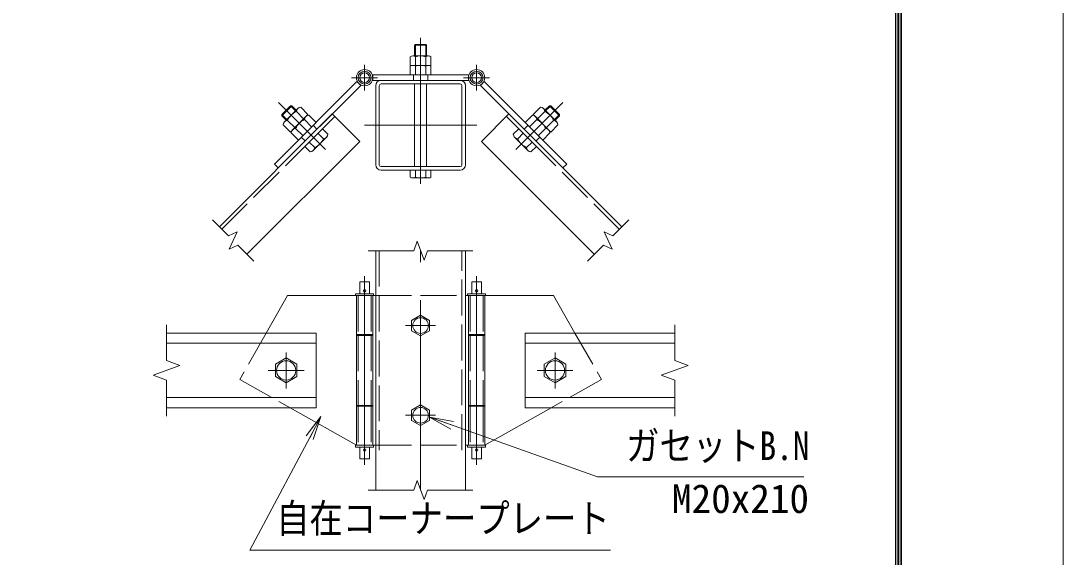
# Model space of a CAD drawing. Units: millimetres at full size; details may follow other scales. Extents: x -16800 to 16800, y -11880 to 11880.
# Drawn here: x 9831 to 16800, y -2668 to 917 of the extents above; entities that cross this region are included whole.
import ezdxf
from ezdxf.enums import TextEntityAlignment as Align

# ---------------------------------------------------------------- set-up
doc = ezdxf.new("R2010")
doc.units = ezdxf.units.MM
doc.header["$LTSCALE"] = 40
doc.linetypes.add('DASHED', pattern=[7.5, 6, -1.5])
doc.linetypes.add('USER1', pattern=[50.8, 31.75, -6.35, 6.35, -6.35])
for name, color, linetype, lineweight in [('0-0_D-STR1', 1, 'Continuous', 18), ('0-1_D-BMK', 2, 'USER1', 13), ('0-2_D-STR3', 3, 'Continuous', 13), ('0-6_D-STR-DIM', 7, 'Continuous', 13), ('0-7_0', 7, 'Continuous', 18), ('0-9_D-STR-TXT', 7, 'Continuous', 13), ('0-C_D-TTL', 7, 'Continuous', 18)]:
    doc.layers.add(name, color=color, linetype=linetype, lineweight=lineweight)
doc.styles.add('ＭＳ ゴシック', font='')
doc.styles.get('ＭＳ ゴシック').set_extended_font_data('MS Gothic')

# ---------------------------------------------------------------- blocks, each defined once
blk = doc.blocks.new('_Open')
at = {"layer": '0-7_0'}
blk.add_line((-40, 6.67), (0, 0), dxfattribs=at)
blk.add_lwpolyline([(-40, -6.67), (0, 0), (-40, 0)], dxfattribs=at)

msp = doc.modelspace()

# ---------------------------------------------------------------- linework, layer by layer
at = {"layer": '0-0_D-STR1'}
for p, q in [((12767.9, 519.33), (12239.9, 519.33)), ((12767.9, 495.33), (12239.9, 495.33)), ((12203.9, 483.33), (12203.9, -44.67)), ((12227.9, 483.33), (12227.9, -44.67)), ((12779.9, -44.67), (12779.9, 483.33)), ((12803.9, -44.67), (12803.9, 483.33)), ((11158.6, -459.03), (11912.84, 295.21)), ((12096.69, 111.36), (11912.84, 295.21)), ((12911.11, 111.36), (13094.96, 295.21)), ((13849.21, -459.03), (13094.96, 295.21)), ((11342.44, -642.88), (12096.69, 111.36)), ((13665.36, -642.88), (12911.11, 111.36)), ((12239.9, -56.67), (12767.9, -56.67)), ((12239.9, -80.67), (12767.9, -80.67)), ((12203.9, -619.41), (12203.9, -2219.41)), ((12803.9, -2219.41), (12803.9, -619.41)), ((11805.1, -1169.41), (10805.1, -1169.41)), ((11805.1, -1169.41), (11805.1, -1669.41)), ((13202.7, -1169.41), (14202.7, -1169.41)), ((13202.7, -1169.41), (13202.7, -1669.41)), ((11805.1, -1237.41), (10805.1, -1237.41)), ((13202.7, -1237.41), (14202.7, -1237.41)), ((10805.1, -1601.41), (11805.1, -1601.41)), ((14202.7, -1601.41), (13202.7, -1601.41)), ((10805.1, -1669.41), (11805.1, -1669.41)), ((14202.7, -1669.41), (13202.7, -1669.41))]:
    msp.add_line(p, q, dxfattribs=at)
at = {"layer": '0-0_D-STR1', "linetype": 'DASHED'}
for p, q in [((11175.57, -476.01), (11929.81, 278.24)), ((13832.24, -476.01), (13077.99, 278.24)), ((12227.9, -619.41), (12227.9, -1952.75)), ((12779.9, -1952.75), (12779.9, -619.41))]:
    msp.add_line(p, q, dxfattribs=at)
at = {"layer": '0-0_D-STR1'}
for centre, radius, start, end in [((12239.9, 483.33), 36, 90, 180), ((12239.9, 483.33), 12, 90, 180), ((12767.9, 483.33), 36, 0, 90), ((12767.9, 483.33), 12, 0, 90), ((12239.9, -44.67), 36, 180, 270), ((12239.9, -44.67), 12, 180, 270), ((12767.9, -44.67), 36, 270, 0), ((12767.9, -44.67), 12, 270, 0)]:
    msp.add_arc(centre, radius, start, end, dxfattribs=at)
at = {"layer": '0-1_D-BMK'}
for p, q in [((12503.9, -171.57), (12503.9, 803.76)), ((12129.5, 450.61), (12129.5, 624.04)), ((12878.3, 450.61), (12878.3, 624.04)), ((12216.22, 537.33), (12042.79, 537.33)), ((12965.02, 537.33), (12791.59, 537.33)), ((11867.93, 57.28), (11553.98, 371.24)), ((13139.87, 57.28), (13453.83, 371.24)), ((12128.9, 219.33), (12878.9, 219.33)), ((12503.9, -2219.41), (12503.9, -619.41)), ((12129.5, -2050.89), (12129.5, -788.95)), ((12878.3, -2050.89), (12878.3, -788.95)), ((12403.9, -1119.41), (12603.9, -1119.41)), ((11605.1, -1299.41), (11605.1, -1539.41)), ((13402.7, -1299.41), (13402.7, -1539.41)), ((11725.1, -1419.41), (11485.1, -1419.41)), ((13282.7, -1419.41), (13522.7, -1419.41)), ((12403.9, -1719.41), (12603.9, -1719.41))]:
    msp.add_line(p, q, dxfattribs=at)
at = {"layer": '0-2_D-STR3'}
for p, q in [((12463.9, 753.91), (12469.31, 759.33)), ((12463.9, 683.33), (12463.9, 753.91)), ((12463.9, 753.91), (12543.9, 753.91)), ((12469.31, 759.33), (12538.49, 759.33)), ((12469.31, 683.33), (12469.31, 759.33)), ((12538.49, 683.33), (12538.49, 759.33)), ((12543.9, 753.91), (12538.49, 759.33)), ((12543.9, 683.33), (12543.9, 753.91)), ((12434.7, 619.33), (12434.7, 677.73)), ((12450.98, 683.33), (12555.82, 683.33)), ((12469.3, 619.33), (12469.3, 677.73)), ((12538.5, 619.33), (12538.5, 677.73)), ((12573.1, 677.73), (12573.1, 619.33)), ((12434.7, 619.33), (12573.1, 619.33)), ((12434.7, 555.33), (12434.7, 613.73)), ((12450.98, 619.33), (12555.82, 619.33)), ((12469.3, 555.33), (12469.3, 613.73)), ((12538.5, 555.33), (12538.5, 613.73)), ((12573.1, 613.73), (12573.1, 555.33)), ((12078.31, 511.59), (11526.76, -39.96)), ((12078.31, 511.59), (12103.76, 486.13)), ((12183.9, 555.33), (12823.9, 555.33)), ((12183.9, 555.33), (12183.9, 519.33)), ((12183.9, 519.33), (12823.9, 519.33)), ((12434.7, 555.33), (12573.1, 555.33)), ((12455.9, 555.33), (12455.9, 519.33)), ((12463.9, -56.67), (12463.9, 495.33)), ((12543.9, -56.67), (12543.9, 495.33)), ((12551.9, 555.33), (12551.9, 519.33)), ((12823.9, 519.33), (12823.9, 555.33)), ((12929.5, 511.59), (12904.04, 486.13)), ((12929.5, 511.59), (13481.04, -39.96)), ((12103.76, 486.13), (11552.22, -65.41)), ((12904.04, 486.13), (13455.58, -65.41)), ((11575.2, 291.32), (11633.89, 350.02)), ((11575.2, 282.13), (11643.08, 350.02)), ((11667.83, 316.07), (11633.89, 350.02)), ((11633.89, 350.02), (11643.08, 350.02)), ((11672.43, 320.67), (11643.08, 350.02)), ((13335.38, 320.67), (13364.72, 350.02)), ((13339.97, 316.07), (13373.91, 350.02)), ((13373.91, 350.02), (13364.72, 350.02)), ((13432.61, 282.13), (13364.72, 350.02)), ((13432.61, 291.32), (13373.91, 350.02)), ((11609.14, 257.38), (11575.2, 291.32)), ((11575.2, 282.13), (11575.2, 291.32)), ((11604.55, 252.79), (11575.2, 282.13)), ((11594.1, 242.34), (11685.11, 333.35)), ((11633.4, 174.16), (11751.06, 291.82)), ((11647.84, 188.6), (11738.85, 279.61)), ((11721.64, 262.4), (11673.56, 310.49)), ((11702.97, 339.9), (11751.06, 291.82)), ((11756.71, 286.16), (11804.8, 238.08)), ((13251.09, 286.16), (13203.01, 238.08)), ((13304.83, 339.9), (13256.75, 291.82)), ((13374.41, 174.16), (13256.75, 291.82)), ((13359.97, 188.6), (13268.96, 279.61)), ((13286.16, 262.4), (13334.25, 310.49)), ((13413.71, 242.34), (13322.7, 333.35)), ((13398.67, 257.38), (13432.61, 291.32)), ((13403.26, 252.79), (13432.61, 282.13)), ((13432.61, 282.13), (13432.61, 291.32)), ((11633.4, 174.16), (11585.31, 222.24)), ((11662.81, 203.57), (11614.73, 251.65)), ((11687.14, 120.42), (11804.8, 238.08)), ((11775.38, 208.66), (11727.3, 256.75)), ((11811.02, 193.39), (11785.56, 218.84)), ((13196.78, 193.39), (13222.24, 218.84)), ((13320.67, 120.42), (13203.01, 238.08)), ((13232.42, 208.66), (13280.51, 256.75)), ((13344.99, 203.57), (13393.08, 251.65)), ((13374.41, 174.16), (13422.49, 222.24)), ((11687.14, 120.42), (11639.05, 168.5)), ((11716.55, 149.83), (11668.47, 197.91)), ((11731.82, 114.19), (11706.37, 139.65)), ((11729.56, 77.99), (11847.22, 195.65)), ((11786.43, 50.01), (11877.44, 141.02)), ((11854.58, 129.47), (11817.81, 166.24)), ((11883.99, 158.88), (11847.22, 195.65)), ((13123.81, 158.88), (13160.58, 195.65)), ((13221.37, 50.01), (13130.36, 141.02)), ((13153.23, 129.47), (13190, 166.24)), ((13278.24, 77.99), (13160.58, 195.65)), ((13275.98, 114.19), (13301.43, 139.65)), ((13291.25, 149.83), (13339.34, 197.91)), ((13320.67, 120.42), (13368.75, 168.5)), ((11766.33, 41.22), (11729.56, 77.99)), ((11795.75, 70.64), (11758.98, 107.4)), ((13212.06, 70.64), (13248.83, 107.4)), ((13241.47, 41.22), (13278.24, 77.99)), ((11526.76, -39.96), (11552.22, -65.41)), ((13481.04, -39.96), (13455.58, -65.41)), ((12434.7, -80.67), (12573.1, -80.67)), ((12434.7, -127.07), (12434.7, -80.67)), ((12450.98, -132.67), (12555.82, -132.67)), ((12469.3, -127.07), (12469.3, -80.67)), ((12538.5, -127.07), (12538.5, -80.67)), ((12573.1, -127.07), (12573.1, -80.67)), ((12161.5, -827.41), (12097.5, -827.41)), ((12097.5, -906.61), (12097.5, -827.41)), ((12161.5, -906.61), (12161.5, -827.41)), ((12846.3, -827.41), (12910.3, -827.41)), ((12846.3, -906.61), (12846.3, -827.41)), ((12910.3, -906.61), (12910.3, -827.41)), ((11615.1, -919.41), (11472.25, -1169.41)), ((12075.1, -919.41), (11615.1, -919.41)), ((12189.5, -906.61), (12069.5, -906.61)), ((12069.5, -919.41), (12069.5, -906.61)), ((12075.1, -919.41), (12203.9, -919.41)), ((12075.1, -919.41), (12075.1, -1179.41)), ((12075.1, -919.41), (12075.1, -1919.41)), ((12183.9, -919.41), (12183.9, -1919.41)), ((12189.5, -919.41), (12189.5, -906.61)), ((12803.9, -919.41), (12982.7, -919.41)), ((12818.3, -906.61), (12938.3, -906.61)), ((12818.3, -919.41), (12818.3, -906.61)), ((12823.9, -919.41), (12823.9, -1919.41)), ((12932.7, -919.41), (12932.7, -1179.41)), ((12932.7, -919.41), (12932.7, -1919.41)), ((12938.3, -919.41), (12938.3, -906.61)), ((12982.7, -919.41), (13392.7, -919.41)), ((13392.7, -919.41), (13535.56, -1169.41)), ((12183.9, -1179.41), (12075.1, -1179.41)), ((12097.5, -1185.41), (12097.5, -1179.41)), ((12161.5, -1185.41), (12161.5, -1179.41)), ((12823.9, -1179.41), (12932.7, -1179.41)), ((12846.3, -1185.41), (12846.3, -1179.41)), ((12910.3, -1185.41), (12910.3, -1179.41)), ((12183.9, -1185.41), (12075.1, -1185.41)), ((12183.9, -1185.41), (12183.9, -1653.41)), ((12823.9, -1185.41), (12823.9, -1653.41)), ((12823.9, -1185.41), (12932.7, -1185.41)), ((11631.92, -1669.41), (12075.1, -1919.41)), ((12183.9, -1653.41), (12075.1, -1653.41)), ((12183.9, -1659.41), (12075.1, -1659.41)), ((12075.1, -1659.41), (12075.1, -1919.41)), ((12097.5, -1659.41), (12097.5, -1653.41)), ((12161.5, -1659.41), (12161.5, -1653.41)), ((12823.9, -1653.41), (12932.7, -1653.41)), ((12823.9, -1659.41), (12932.7, -1659.41)), ((12846.3, -1659.41), (12846.3, -1653.41)), ((12910.3, -1659.41), (12910.3, -1653.41)), ((12932.7, -1659.41), (12932.7, -1919.41)), ((13375.88, -1669.41), (12932.7, -1919.41)), ((12069.5, -1932.21), (12069.5, -1919.41)), ((12069.5, -1919.41), (12203.9, -1919.41)), ((12189.5, -1932.21), (12069.5, -1932.21)), ((12097.5, -2011.41), (12097.5, -1932.21)), ((12161.5, -2011.41), (12161.5, -1932.21)), ((12189.5, -1932.21), (12189.5, -1919.41)), ((12803.9, -1919.41), (12938.3, -1919.41)), ((12818.3, -1932.21), (12818.3, -1919.41)), ((12818.3, -1932.21), (12938.3, -1932.21)), ((12846.3, -2011.41), (12846.3, -1932.21)), ((12910.3, -2011.41), (12910.3, -1932.21)), ((12938.3, -1932.21), (12938.3, -1919.41)), ((12161.5, -2011.41), (12097.5, -2011.41)), ((12846.3, -2011.41), (12910.3, -2011.41))]:
    msp.add_line(p, q, dxfattribs=at)
at = {"layer": '0-2_D-STR3', "linetype": 'DASHED'}
for p, q in [((12086.3, -919.41), (12086.3, -1179.41)), ((12172.7, -919.41), (12172.7, -1179.41)), ((12203.9, -919.41), (12803.9, -919.41)), ((12835.1, -919.41), (12835.1, -1179.41)), ((12921.5, -919.41), (12921.5, -1179.41)), ((11472.25, -1169.41), (11295.1, -1479.41)), ((12086.3, -1185.41), (12086.3, -1653.41)), ((12172.7, -1185.41), (12172.7, -1653.41)), ((12835.1, -1185.41), (12835.1, -1653.41)), ((12921.5, -1185.41), (12921.5, -1653.41)), ((11295.1, -1479.41), (11631.92, -1669.41)), ((12086.3, -1659.41), (12086.3, -1919.41)), ((12172.7, -1659.41), (12172.7, -1919.41)), ((12835.1, -1659.41), (12835.1, -1919.41)), ((12921.5, -1659.41), (12921.5, -1919.41)), ((12203.9, -1919.41), (12803.9, -1919.41))]:
    msp.add_line(p, q, dxfattribs=at)
at = {"layer": '0-2_D-STR3'}
for points in [[(12443.97, -1084.81), (12503.9, -1050.21), (12563.83, -1084.81), (12563.83, -1154.01), (12503.9, -1188.61), (12443.97, -1154.01)], [(11677.16, -1461.01), (11605.1, -1502.61), (11533.05, -1461.01), (11533.05, -1377.81), (11605.1, -1336.21), (11677.16, -1377.81)], [(13330.65, -1461.01), (13402.7, -1502.61), (13474.76, -1461.01), (13474.76, -1377.81), (13402.7, -1336.21), (13330.65, -1377.81)], [(12443.97, -1684.81), (12503.9, -1650.21), (12563.83, -1684.81), (12563.83, -1754.01), (12503.9, -1788.61), (12443.97, -1754.01)]]:
    msp.add_lwpolyline(points, close=True, dxfattribs=at)
at = {"layer": '0-2_D-STR3', "linetype": 'DASHED'}
msp.add_lwpolyline([(13535.56, -1169.41), (13712.7, -1479.41), (13375.88, -1669.41)], dxfattribs=at)
at = {"layer": '0-2_D-STR3'}
for centre, radius in [((12129.5, 537.33), 54.4), ((12129.5, 537.33), 43.2), ((12129.5, 537.33), 32), ((12878.3, 537.33), 54.4), ((12878.3, 537.33), 43.2), ((12878.3, 537.33), 32), ((12129.5, -887.41), 8), ((12878.3, -887.41), 8), ((12503.9, -1119.41), 52.42), ((11605.1, -1419.41), 64.36), ((13402.7, -1419.41), 64.36), ((12503.9, -1719.41), 52.42), ((12129.5, -1951.41), 8), ((12878.3, -1951.41), 8)]:
    msp.add_circle(centre, radius, dxfattribs=at)
for centre, radius, start, end in [((12452, 653.9), 29.45, 54.01973, 125.98027), ((12503.9, 573.64), 109.69, 71.61284, 108.38716), ((12555.8, 653.8), 29.52, 54.12648, 125.87352), ((12452, 589.9), 29.45, 54.01973, 125.98027), ((12503.9, 509.64), 109.69, 71.61284, 108.38716), ((12555.8, 589.8), 29.52, 54.12648, 125.87352), ((11717.8, 207.42), 112.16, 113.22895, 156.77105), ((11704.01, 309.45), 30.46, 91.94085, 178.05915), ((11757.75, 255.71), 30.46, 91.94085, 178.05915), ((13250.06, 255.71), 30.46, 1.94085, 88.05915), ((13303.8, 309.45), 30.46, 1.94085, 88.05915), ((13290.01, 207.42), 112.16, 23.22895, 66.77105), ((11616.31, 220.66), 31.03, 92.91412, 177.08588), ((11771.54, 153.68), 112.16, 113.22895, 156.77105), ((13236.27, 153.68), 112.16, 23.22895, 66.77105), ((13391.5, 220.66), 31.03, 2.91412, 87.08588), ((11670.05, 166.92), 31.03, 92.91412, 177.08588), ((11853.55, 159.91), 30.46, 271.94085, 358.05915), ((13154.26, 159.91), 30.46, 181.94085, 268.05915), ((13337.76, 166.92), 31.03, 2.91412, 87.08588), ((11764.75, 72.21), 31.03, 272.91412, 357.08588), ((11751.51, 173.7), 112.16, 293.22895, 336.77105), ((13256.29, 173.7), 112.16, 203.22895, 246.77105), ((13243.05, 72.21), 31.03, 182.91412, 267.08588), ((12452, -103.25), 29.45, 234.01973, 305.98027), ((12503.9, -22.99), 109.69, 251.61284, 288.38716), ((12555.8, -103.15), 29.52, 234.12648, 305.87352)]:
    msp.add_arc(centre, radius, start, end, dxfattribs=at)
at = {"layer": '0-6_D-STR-DIM'}
for p, q in [((11219.69, -520.12), (11112.63, -413.07)), ((13788.12, -520.12), (13895.17, -413.07)), ((11219.69, -520.12), (11277.46, -493.18)), ((11277.46, -493.18), (11223.58, -608.74)), ((12480.82, -555.98), (12457.73, -619.41)), ((12526.99, -682.84), (12480.82, -555.98)), ((13730.34, -493.18), (13784.23, -608.74)), ((13788.12, -520.12), (13730.34, -493.18)), ((11223.58, -608.74), (11281.36, -581.8)), ((11388.41, -688.84), (11281.36, -581.8)), ((12153.9, -619.41), (12457.73, -619.41)), ((12550.08, -619.41), (12526.99, -682.84)), ((12550.08, -619.41), (12853.9, -619.41)), ((13619.4, -688.84), (13726.45, -581.8)), ((13784.23, -608.74), (13726.45, -581.8)), ((10805.1, -1114), (10805.1, -1354)), ((14202.7, -1114), (14202.7, -1354)), ((10894.96, -1386.71), (10715.24, -1452.12)), ((10805.1, -1354), (10894.96, -1386.71)), ((14292.56, -1386.71), (14112.84, -1452.12)), ((14202.7, -1354), (14292.56, -1386.71)), ((10715.24, -1452.12), (10805.1, -1484.83)), ((14112.84, -1452.12), (14202.7, -1484.83)), ((10805.1, -1484.83), (10805.1, -1724.83)), ((14202.7, -1484.83), (14202.7, -1724.83)), ((12480.82, -2155.98), (12457.73, -2219.41)), ((12526.99, -2282.84), (12480.82, -2155.98)), ((12153.9, -2219.41), (12457.73, -2219.41)), ((12550.08, -2219.41), (12526.99, -2282.84)), ((12550.08, -2219.41), (12853.9, -2219.41))]:
    msp.add_line(p, q, dxfattribs=at)
at = {"layer": '0-9_D-STR-TXT'}
for points in [[(13774.45, -2620.67), (11361.61, -2620.67), (11836.92, -1730.23)], [(15066.71, -2131.44), (13686.37, -2131.44), (12565.72, -1732.93)]]:
    msp.add_lwpolyline(points, dxfattribs=at)
at = {"layer": '0-C_D-TTL', "color": 2}
msp.add_lwpolyline([(-16800, 11880), (16800, 11880), (16800, -11880), (-16800, -11880)], close=True, dxfattribs=at)
at = {"layer": '0-C_D-TTL'}
for points in [[(-15720, 11000), (15720, 11000), (15720, -11000), (-15720, -11000)], [(-15710, 10990), (15710, 10990), (15710, -10990), (-15710, -10990)], [(-15700, 10980), (15700, 10980), (15700, -10980), (-15700, -10980)], [(-15690, 10970), (15690, 10970), (15690, -10970), (-15690, -10970)], [(-15680, 10960), (15680, 10960), (15680, -10960), (-15680, -10960)]]:
    msp.add_lwpolyline(points, close=True, dxfattribs=at)

# ---------------------------------------------------------------- block references
at = {"layer": '0-9_D-STR-TXT', "xscale": 4, "yscale": 4}
for p, rotation in [((11837.86, -1728.47), 61.90715), ((12563.83, -1732.26), 160.42437)]:
    msp.add_blockref('_Open', p, dxfattribs=dict(at, rotation=rotation))

# ---------------------------------------------------------------- texts
at = {"layer": '0-9_D-STR-TXT', "style": 'ＭＳ ゴシック', "width": 0.85}
for s, p in [('ガセットB.N', (13877.88, -2076.53)), ('自在コーナープレート', (11537.9, -2561.69))]:
    msp.add_text(s, height=192.4, dxfattribs=at).set_placement(p, align=Align.BOTTOM_LEFT)
at = {"layer": '0-9_D-STR-TXT', "style": 'ＭＳ ゴシック'}
msp.add_text('M20x210', height=192.4, dxfattribs=at).set_placement((14184.7, -2430.09), align=Align.BOTTOM_LEFT)

doc.saveas('drawing.dxf')
